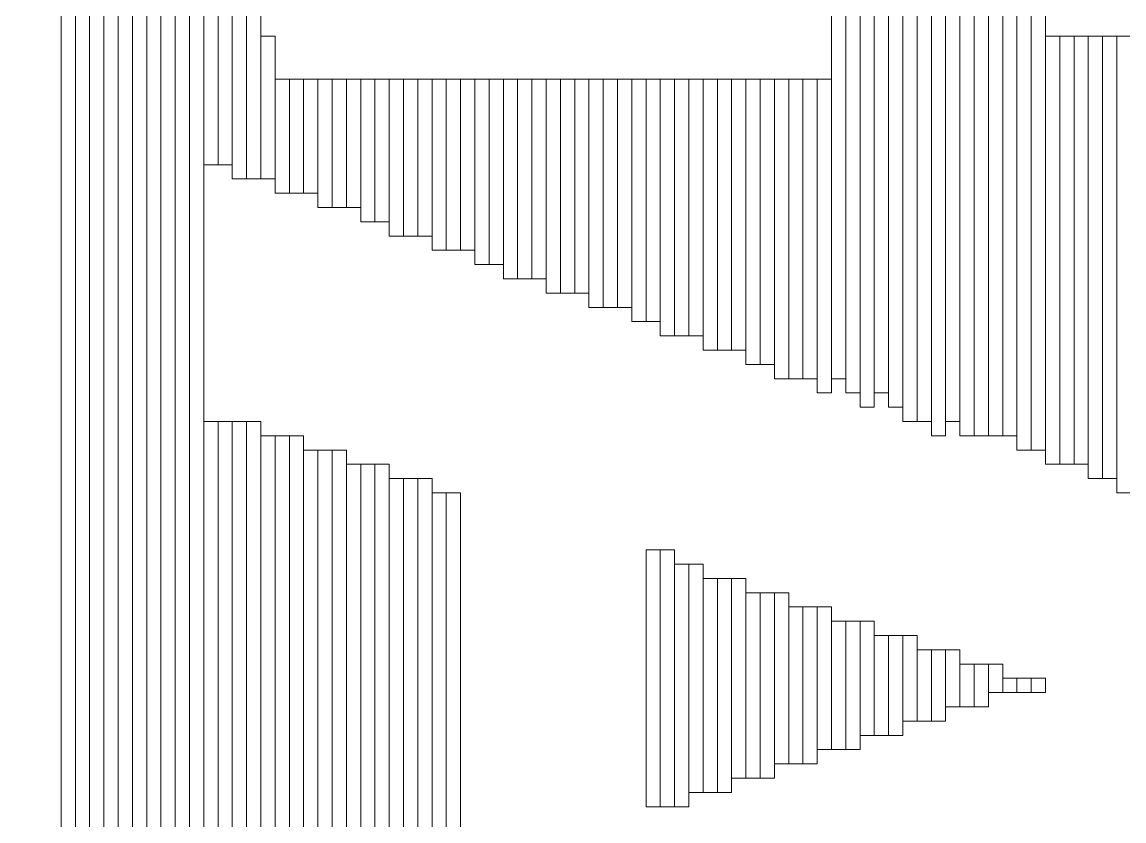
# Model space of a CAD drawing. Header units: millimetres. Extents: x -90 to 99, y -65 to 67.
# Drawn here: x 22.402 to 24.364, y 39.705 to 41.127 of the extents above; entities that cross this region are included whole.
import ezdxf

# ---------------------------------------------------------------- set-up
doc = ezdxf.new("R2010")
doc.units = ezdxf.units.MM
doc.header["$MEASUREMENT"] = 0
doc.layers.add('BG_OUTLINE', color=7, linetype='Continuous')
doc.layers.add('MA_PEN3', color=7, linetype='Continuous')

msp = doc.modelspace()

# ---------------------------------------------------------------- linework, layer by layer
at = {"layer": 'BG_OUTLINE', "color": 3, "lineweight": 9}
msp.add_open_spline([(-71.7269, -61.8795), (-71.7269, -61.8795), (-71.7343, 42.2681), (-71.7343, 42.2681), (-71.7343, 42.2681), (-71.7348, 43.0066), (-71.4419, 43.715), (-70.92, 44.2375), (-70.92, 44.2375), (-70.3982, 44.76), (-69.6866, 45.0538), (-68.9482, 45.0543), (-68.9482, 45.0543), (-68.9482, 45.0543), (75.2046, 45.0543), (75.2046, 45.0543), (75.2046, 45.0543), (76.8319, 45.0552), (78.1763, 43.7805), (78.2661, 42.1556), (78.2661, 42.1556), (78.2661, 42.1556), (78.2661, 31.2814), (78.2661, 31.2814), (78.2661, 31.2814), (78.2661, 31.2814), (72.2646, 31.2814), (72.2646, 31.2814), (72.2646, 31.2814), (72.2646, 31.2814), (72.2646, 26.9814), (72.2646, 26.9814), (72.2646, 26.9814), (72.2646, 26.9814), (78.2661, 26.9814), (78.2661, 26.9814), (78.2661, 26.9814), (78.2661, 26.9814), (78.2661, 18.6553), (78.2661, 18.6553), (78.2661, 18.6553), (78.2661, 18.6553), (72.2496, 18.6553), (72.2496, 18.6553), (72.2496, 18.6553), (72.2496, 18.6553), (72.2496, 14.3553), (72.2496, 14.3553), (72.2496, 14.3553), (72.2496, 14.3553), (78.2661, 14.3553), (78.2661, 14.3553), (78.2661, 14.3553), (78.2661, 14.3553), (78.2661, 9.255), (78.2661, 9.255), (78.2661, 9.255), (78.2661, 9.255), (72.2648, 9.255), (72.2648, 9.255), (72.2648, 9.255), (72.2648, 9.255), (72.2648, 4.955), (72.2648, 4.955), (72.2648, 4.955), (72.2648, 4.955), (78.2661, 4.955), (78.2661, 4.955), (78.2661, 4.955), (78.2661, 4.955), (78.2661, -3.3762), (78.2661, -3.3762), (78.2661, -3.3762), (78.2661, -3.3762), (72.2445, -3.3762), (72.2445, -3.3762), (72.2445, -3.3762), (72.2445, -3.3762), (72.2445, -7.6762), (72.2445, -7.6762), (72.2445, -7.6762), (72.2445, -7.6762), (78.2661, -7.6762), (78.2661, -7.6762), (78.2661, -7.6762), (78.2661, -7.6762), (78.2661, -12.7615), (78.2661, -12.7615), (78.2661, -12.7615), (78.2661, -12.7615), (72.2651, -12.7615), (72.2651, -12.7615), (72.2651, -12.7615), (72.2651, -12.7615), (72.2651, -17.0615), (72.2651, -17.0615), (72.2651, -17.0615), (72.2651, -17.0615), (78.2661, -17.0615), (78.2661, -17.0615), (78.2661, -17.0615), (78.2661, -17.0615), (78.2661, -25.4097), (78.2661, -25.4097), (78.2661, -25.4097), (78.2661, -25.4097), (72.2656, -25.4097), (72.2656, -25.4097), (72.2656, -25.4097), (72.2656, -25.4097), (72.2656, -29.7097), (72.2656, -29.7097), (72.2656, -29.7097), (72.2656, -29.7097), (78.2661, -29.7097), (78.2661, -29.7097), (78.2661, -29.7097), (78.2661, -29.7097), (78.2661, -34.793), (78.2661, -34.793), (78.2661, -34.793), (78.2661, -34.793), (72.2679, -34.793), (72.2679, -34.793), (72.2679, -34.793), (72.2679, -34.793), (72.2679, -39.0929), (72.2679, -39.0929), (72.2679, -39.0929), (72.2679, -39.0929), (78.2661, -39.0929), (78.2661, -39.0929), (78.2661, -39.0929), (78.2661, -39.0929), (78.2661, -47.4269), (78.2661, -47.4269), (78.2661, -47.4269), (78.2661, -47.4269), (72.2679, -47.4269), (72.2679, -47.4269), (72.2679, -47.4269), (72.2679, -47.4269), (72.2679, -51.7269), (72.2679, -51.7269), (72.2679, -51.7269), (72.2679, -51.7269), (78.2661, -51.7269), (78.2661, -51.7269), (78.2661, -51.7269), (78.2661, -51.7269), (78.2661, -51.8138), (78.2661, -51.8138), (78.2661, -51.8138), (78.2661, -51.8138), (78.2656, -61.8468), (78.2656, -61.8468), (78.2656, -61.8468), (78.2661, -62.6669), (77.9407, -63.4536), (77.3612, -64.0339), (77.3612, -64.0339), (76.7817, -64.6142), (75.9915, -64.9405), (75.1713, -64.941), (75.1713, -64.941), (75.1713, -64.941), (-68.6609, -64.9456), (-68.6609, -64.9456), (-68.6609, -64.9456), (-69.4735, -64.9461), (-70.2531, -64.6237), (-70.8281, -64.0495), (-70.8281, -64.0495), (-71.4031, -63.4752), (-71.7264, -62.6922), (-71.7269, -61.8795)], degree=3, knots=[0, 0, 0, 0, 0.022727, 0.022727, 0.022727, 0.022727, 0.045455, 0.045455, 0.045455, 0.045455, 0.068182, 0.068182, 0.068182, 0.068182, 0.090909, 0.090909, 0.090909, 0.090909, 0.113636, 0.113636, 0.113636, 0.113636, 0.136364, 0.136364, 0.136364, 0.136364, 0.159091, 0.159091, 0.159091, 0.159091, 0.181818, 0.181818, 0.181818, 0.181818, 0.204545, 0.204545, 0.204545, 0.204545, 0.227273, 0.227273, 0.227273, 0.227273, 0.25, 0.25, 0.25, 0.25, 0.272727, 0.272727, 0.272727, 0.272727, 0.295455, 0.295455, 0.295455, 0.295455, 0.318182, 0.318182, 0.318182, 0.318182, 0.340909, 0.340909, 0.340909, 0.340909, 0.363636, 0.363636, 0.363636, 0.363636, 0.386364, 0.386364, 0.386364, 0.386364, 0.409091, 0.409091, 0.409091, 0.409091, 0.431818, 0.431818, 0.431818, 0.431818, 0.454545, 0.454545, 0.454545, 0.454545, 0.477273, 0.477273, 0.477273, 0.477273, 0.5, 0.5, 0.5, 0.5, 0.522727, 0.522727, 0.522727, 0.522727, 0.545455, 0.545455, 0.545455, 0.545455, 0.568182, 0.568182, 0.568182, 0.568182, 0.590909, 0.590909, 0.590909, 0.590909, 0.613636, 0.613636, 0.613636, 0.613636, 0.636364, 0.636364, 0.636364, 0.636364, 0.659091, 0.659091, 0.659091, 0.659091, 0.681818, 0.681818, 0.681818, 0.681818, 0.704545, 0.704545, 0.704545, 0.704545, 0.727273, 0.727273, 0.727273, 0.727273, 0.75, 0.75, 0.75, 0.75, 0.772727, 0.772727, 0.772727, 0.772727, 0.795455, 0.795455, 0.795455, 0.795455, 0.818182, 0.818182, 0.818182, 0.818182, 0.840909, 0.840909, 0.840909, 0.840909, 0.863636, 0.863636, 0.863636, 0.863636, 0.886364, 0.886364, 0.886364, 0.886364, 0.909091, 0.909091, 0.909091, 0.909091, 0.931818, 0.931818, 0.931818, 0.931818, 0.954545, 0.954545, 0.954545, 0.954545, 0.977273, 0.977273, 0.977273, 0.977273, 1, 1, 1, 1], dxfattribs=at)
at = {"layer": 'MA_PEN3', "color": 5, "lineweight": 9}
for points in [[(22.4717, 44.7848), (22.4717, 44.7848), (22.4971, 44.7848), (22.4971, 44.7848), (22.4971, 44.7848), (22.4971, 44.7848), (22.4971, 38.638), (22.4971, 38.638), (22.4971, 38.638), (22.4971, 38.638), (22.4717, 38.638), (22.4717, 38.638), (22.4717, 38.638), (22.4717, 38.638), (22.4717, 44.7848), (22.4717, 44.7848)], [(22.4971, 44.7848), (22.4971, 44.7848), (22.5225, 44.7848), (22.5225, 44.7848), (22.5225, 44.7848), (22.5225, 44.7848), (22.5225, 38.638), (22.5225, 38.638), (22.5225, 38.638), (22.5225, 38.638), (22.4971, 38.638), (22.4971, 38.638), (22.4971, 38.638), (22.4971, 38.638), (22.4971, 44.7848), (22.4971, 44.7848)], [(22.5225, 44.7848), (22.5225, 44.7848), (22.5479, 44.7848), (22.5479, 44.7848), (22.5479, 44.7848), (22.5479, 44.7848), (22.5479, 38.638), (22.5479, 38.638), (22.5479, 38.638), (22.5479, 38.638), (22.5225, 38.638), (22.5225, 38.638), (22.5225, 38.638), (22.5225, 38.638), (22.5225, 44.7848), (22.5225, 44.7848)], [(22.5479, 44.7848), (22.5479, 44.7848), (22.5733, 44.7848), (22.5733, 44.7848), (22.5733, 44.7848), (22.5733, 44.7848), (22.5733, 38.638), (22.5733, 38.638), (22.5733, 38.638), (22.5733, 38.638), (22.5479, 38.638), (22.5479, 38.638), (22.5479, 38.638), (22.5479, 38.638), (22.5479, 44.7848), (22.5479, 44.7848)], [(22.5733, 44.7848), (22.5733, 44.7848), (22.5987, 44.7848), (22.5987, 44.7848), (22.5987, 44.7848), (22.5987, 44.7848), (22.5987, 38.638), (22.5987, 38.638), (22.5987, 38.638), (22.5987, 38.638), (22.5733, 38.638), (22.5733, 38.638), (22.5733, 38.638), (22.5733, 38.638), (22.5733, 44.7848), (22.5733, 44.7848)], [(22.5987, 44.7848), (22.5987, 44.7848), (22.6241, 44.7848), (22.6241, 44.7848), (22.6241, 44.7848), (22.6241, 44.7848), (22.6241, 38.638), (22.6241, 38.638), (22.6241, 38.638), (22.6241, 38.638), (22.5987, 38.638), (22.5987, 38.638), (22.5987, 38.638), (22.5987, 38.638), (22.5987, 44.7848), (22.5987, 44.7848)], [(22.6241, 44.7848), (22.6241, 44.7848), (22.6495, 44.7848), (22.6495, 44.7848), (22.6495, 44.7848), (22.6495, 44.7848), (22.6495, 38.638), (22.6495, 38.638), (22.6495, 38.638), (22.6495, 38.638), (22.6241, 38.638), (22.6241, 38.638), (22.6241, 38.638), (22.6241, 38.638), (22.6241, 44.7848), (22.6241, 44.7848)], [(22.6495, 44.7848), (22.6495, 44.7848), (22.6749, 44.7848), (22.6749, 44.7848), (22.6749, 44.7848), (22.6749, 44.7848), (22.6749, 38.638), (22.6749, 38.638), (22.6749, 38.638), (22.6749, 38.638), (22.6495, 38.638), (22.6495, 38.638), (22.6495, 38.638), (22.6495, 38.638), (22.6495, 44.7848), (22.6495, 44.7848)], [(22.6749, 44.7848), (22.6749, 44.7848), (22.7003, 44.7848), (22.7003, 44.7848), (22.7003, 44.7848), (22.7003, 44.7848), (22.7003, 38.638), (22.7003, 38.638), (22.7003, 38.638), (22.7003, 38.638), (22.6749, 38.638), (22.6749, 38.638), (22.6749, 38.638), (22.6749, 38.638), (22.6749, 44.7848), (22.6749, 44.7848)], [(23.8433, 42.2448), (23.8433, 42.2448), (23.8687, 42.2448), (23.8687, 42.2448), (23.8687, 42.2448), (23.8687, 42.2448), (23.8687, 40.4922), (23.8687, 40.4922), (23.8687, 40.4922), (23.8687, 40.4922), (23.8433, 40.4922), (23.8433, 40.4922), (23.8433, 40.4922), (23.8433, 40.4922), (23.8433, 42.2448), (23.8433, 42.2448)], [(23.8687, 42.2448), (23.8687, 42.2448), (23.8941, 42.2448), (23.8941, 42.2448), (23.8941, 42.2448), (23.8941, 42.2448), (23.8941, 40.4668), (23.8941, 40.4668), (23.8941, 40.4668), (23.8941, 40.4668), (23.8687, 40.4668), (23.8687, 40.4668), (23.8687, 40.4668), (23.8687, 40.4668), (23.8687, 42.2448), (23.8687, 42.2448)], [(23.8941, 42.2448), (23.8941, 42.2448), (23.9195, 42.2448), (23.9195, 42.2448), (23.9195, 42.2448), (23.9195, 42.2448), (23.9195, 40.4414), (23.9195, 40.4414), (23.9195, 40.4414), (23.9195, 40.4414), (23.8941, 40.4414), (23.8941, 40.4414), (23.8941, 40.4414), (23.8941, 40.4414), (23.8941, 42.2448), (23.8941, 42.2448)], [(23.9195, 42.2448), (23.9195, 42.2448), (23.9449, 42.2448), (23.9449, 42.2448), (23.9449, 42.2448), (23.9449, 42.2448), (23.9449, 40.4668), (23.9449, 40.4668), (23.9449, 40.4668), (23.9449, 40.4668), (23.9195, 40.4668), (23.9195, 40.4668), (23.9195, 40.4668), (23.9195, 40.4668), (23.9195, 42.2448), (23.9195, 42.2448)], [(23.9449, 42.2194), (23.9449, 42.2194), (23.9703, 42.2194), (23.9703, 42.2194), (23.9703, 42.2194), (23.9703, 42.2194), (23.9703, 40.4414), (23.9703, 40.4414), (23.9703, 40.4414), (23.9703, 40.4414), (23.9449, 40.4414), (23.9449, 40.4414), (23.9449, 40.4414), (23.9449, 40.4414), (23.9449, 42.2194), (23.9449, 42.2194)], [(23.9703, 42.2194), (23.9703, 42.2194), (23.9957, 42.2194), (23.9957, 42.2194), (23.9957, 42.2194), (23.9957, 42.2194), (23.9957, 40.416), (23.9957, 40.416), (23.9957, 40.416), (23.9957, 40.416), (23.9703, 40.416), (23.9703, 40.416), (23.9703, 40.416), (23.9703, 40.416), (23.9703, 42.2194), (23.9703, 42.2194)], [(23.9957, 42.194), (23.9957, 42.194), (24.0211, 42.194), (24.0211, 42.194), (24.0211, 42.194), (24.0211, 42.194), (24.0211, 40.416), (24.0211, 40.416), (24.0211, 40.416), (24.0211, 40.416), (23.9957, 40.416), (23.9957, 40.416), (23.9957, 40.416), (23.9957, 40.416), (23.9957, 42.194), (23.9957, 42.194)], [(24.0211, 42.194), (24.0211, 42.194), (24.0465, 42.194), (24.0465, 42.194), (24.0465, 42.194), (24.0465, 42.194), (24.0465, 40.3906), (24.0465, 40.3906), (24.0465, 40.3906), (24.0465, 40.3906), (24.0211, 40.3906), (24.0211, 40.3906), (24.0211, 40.3906), (24.0211, 40.3906), (24.0211, 42.194), (24.0211, 42.194)], [(24.0465, 42.1686), (24.0465, 42.1686), (24.0719, 42.1686), (24.0719, 42.1686), (24.0719, 42.1686), (24.0719, 42.1686), (24.0719, 40.416), (24.0719, 40.416), (24.0719, 40.416), (24.0719, 40.416), (24.0465, 40.416), (24.0465, 40.416), (24.0465, 40.416), (24.0465, 40.416), (24.0465, 42.1686), (24.0465, 42.1686)], [(24.0719, 42.1686), (24.0719, 42.1686), (24.0973, 42.1686), (24.0973, 42.1686), (24.0973, 42.1686), (24.0973, 42.1686), (24.0973, 40.3906), (24.0973, 40.3906), (24.0973, 40.3906), (24.0973, 40.3906), (24.0719, 40.3906), (24.0719, 40.3906), (24.0719, 40.3906), (24.0719, 40.3906), (24.0719, 42.1686), (24.0719, 42.1686)], [(24.0973, 42.1432), (24.0973, 42.1432), (24.1227, 42.1432), (24.1227, 42.1432), (24.1227, 42.1432), (24.1227, 42.1432), (24.1227, 40.3906), (24.1227, 40.3906), (24.1227, 40.3906), (24.1227, 40.3906), (24.0973, 40.3906), (24.0973, 40.3906), (24.0973, 40.3906), (24.0973, 40.3906), (24.0973, 42.1432), (24.0973, 42.1432)], [(24.1227, 42.1178), (24.1227, 42.1178), (24.1481, 42.1178), (24.1481, 42.1178), (24.1481, 42.1178), (24.1481, 42.1178), (24.1481, 40.3906), (24.1481, 40.3906), (24.1481, 40.3906), (24.1481, 40.3906), (24.1227, 40.3906), (24.1227, 40.3906), (24.1227, 40.3906), (24.1227, 40.3906), (24.1227, 42.1178), (24.1227, 42.1178)], [(24.1481, 42.0924), (24.1481, 42.0924), (24.1735, 42.0924), (24.1735, 42.0924), (24.1735, 42.0924), (24.1735, 42.0924), (24.1735, 40.3906), (24.1735, 40.3906), (24.1735, 40.3906), (24.1735, 40.3906), (24.1481, 40.3906), (24.1481, 40.3906), (24.1481, 40.3906), (24.1481, 40.3906), (24.1481, 42.0924), (24.1481, 42.0924)], [(24.1735, 42.067), (24.1735, 42.067), (24.1989, 42.067), (24.1989, 42.067), (24.1989, 42.067), (24.1989, 42.067), (24.1989, 40.3652), (24.1989, 40.3652), (24.1989, 40.3652), (24.1989, 40.3652), (24.1735, 40.3652), (24.1735, 40.3652), (24.1735, 40.3652), (24.1735, 40.3652), (24.1735, 42.067), (24.1735, 42.067)], [(24.1989, 42.0416), (24.1989, 42.0416), (24.2243, 42.0416), (24.2243, 42.0416), (24.2243, 42.0416), (24.2243, 42.0416), (24.2243, 40.3652), (24.2243, 40.3652), (24.2243, 40.3652), (24.2243, 40.3652), (24.1989, 40.3652), (24.1989, 40.3652), (24.1989, 40.3652), (24.1989, 40.3652), (24.1989, 42.0416), (24.1989, 42.0416)], [(22.7003, 41.5336), (22.7003, 41.5336), (22.7257, 41.5336), (22.7257, 41.5336), (22.7257, 41.5336), (22.7257, 41.5336), (22.7257, 38.638), (22.7257, 38.638), (22.7257, 38.638), (22.7257, 38.638), (22.7003, 38.638), (22.7003, 38.638), (22.7003, 38.638), (22.7003, 38.638), (22.7003, 41.5336), (22.7003, 41.5336)], [(22.7257, 41.3812), (22.7257, 41.3812), (22.7511, 41.3812), (22.7511, 41.3812), (22.7511, 41.3812), (22.7511, 41.3812), (22.7511, 40.8732), (22.7511, 40.8732), (22.7511, 40.8732), (22.7511, 40.8732), (22.7257, 40.8732), (22.7257, 40.8732), (22.7257, 40.8732), (22.7257, 40.8732), (22.7257, 41.3812), (22.7257, 41.3812)], [(22.7511, 41.2796), (22.7511, 41.2796), (22.7765, 41.2796), (22.7765, 41.2796), (22.7765, 41.2796), (22.7765, 41.2796), (22.7765, 40.8732), (22.7765, 40.8732), (22.7765, 40.8732), (22.7765, 40.8732), (22.7511, 40.8732), (22.7511, 40.8732), (22.7511, 40.8732), (22.7511, 40.8732), (22.7511, 41.2796), (22.7511, 41.2796)], [(22.7765, 41.2034), (22.7765, 41.2034), (22.8019, 41.2034), (22.8019, 41.2034), (22.8019, 41.2034), (22.8019, 41.2034), (22.8019, 40.8478), (22.8019, 40.8478), (22.8019, 40.8478), (22.8019, 40.8478), (22.7765, 40.8478), (22.7765, 40.8478), (22.7765, 40.8478), (22.7765, 40.8478), (22.7765, 41.2034), (22.7765, 41.2034)], [(22.8019, 41.1526), (22.8019, 41.1526), (22.8273, 41.1526), (22.8273, 41.1526), (22.8273, 41.1526), (22.8273, 41.1526), (22.8273, 40.8478), (22.8273, 40.8478), (22.8273, 40.8478), (22.8273, 40.8478), (22.8019, 40.8478), (22.8019, 40.8478), (22.8019, 40.8478), (22.8019, 40.8478), (22.8019, 41.1526), (22.8019, 41.1526)], [(22.8273, 41.1018), (22.8273, 41.1018), (22.8527, 41.1018), (22.8527, 41.1018), (22.8527, 41.1018), (22.8527, 41.1018), (22.8527, 40.8478), (22.8527, 40.8478), (22.8527, 40.8478), (22.8527, 40.8478), (22.8273, 40.8478), (22.8273, 40.8478), (22.8273, 40.8478), (22.8273, 40.8478), (22.8273, 41.1018), (22.8273, 41.1018)], [(24.2243, 41.1018), (24.2243, 41.1018), (24.2497, 41.1018), (24.2497, 41.1018), (24.2497, 41.1018), (24.2497, 41.1018), (24.2497, 40.3398), (24.2497, 40.3398), (24.2497, 40.3398), (24.2497, 40.3398), (24.2243, 40.3398), (24.2243, 40.3398), (24.2243, 40.3398), (24.2243, 40.3398), (24.2243, 41.1018), (24.2243, 41.1018)], [(24.2497, 41.1018), (24.2497, 41.1018), (24.2751, 41.1018), (24.2751, 41.1018), (24.2751, 41.1018), (24.2751, 41.1018), (24.2751, 40.3398), (24.2751, 40.3398), (24.2751, 40.3398), (24.2751, 40.3398), (24.2497, 40.3398), (24.2497, 40.3398), (24.2497, 40.3398), (24.2497, 40.3398), (24.2497, 41.1018), (24.2497, 41.1018)], [(24.2751, 41.1018), (24.2751, 41.1018), (24.3005, 41.1018), (24.3005, 41.1018), (24.3005, 41.1018), (24.3005, 41.1018), (24.3005, 40.3398), (24.3005, 40.3398), (24.3005, 40.3398), (24.3005, 40.3398), (24.2751, 40.3398), (24.2751, 40.3398), (24.2751, 40.3398), (24.2751, 40.3398), (24.2751, 41.1018), (24.2751, 41.1018)], [(24.3005, 41.1018), (24.3005, 41.1018), (24.3259, 41.1018), (24.3259, 41.1018), (24.3259, 41.1018), (24.3259, 41.1018), (24.3259, 40.3144), (24.3259, 40.3144), (24.3259, 40.3144), (24.3259, 40.3144), (24.3005, 40.3144), (24.3005, 40.3144), (24.3005, 40.3144), (24.3005, 40.3144), (24.3005, 41.1018), (24.3005, 41.1018)], [(24.3259, 41.1018), (24.3259, 41.1018), (24.3513, 41.1018), (24.3513, 41.1018), (24.3513, 41.1018), (24.3513, 41.1018), (24.3513, 40.3144), (24.3513, 40.3144), (24.3513, 40.3144), (24.3513, 40.3144), (24.3259, 40.3144), (24.3259, 40.3144), (24.3259, 40.3144), (24.3259, 40.3144), (24.3259, 41.1018), (24.3259, 41.1018)], [(24.3513, 41.1018), (24.3513, 41.1018), (24.3767, 41.1018), (24.3767, 41.1018), (24.3767, 41.1018), (24.3767, 41.1018), (24.3767, 40.289), (24.3767, 40.289), (24.3767, 40.289), (24.3767, 40.289), (24.3513, 40.289), (24.3513, 40.289), (24.3513, 40.289), (24.3513, 40.289), (24.3513, 41.1018), (24.3513, 41.1018)], [(22.8527, 41.0256), (22.8527, 41.0256), (22.8781, 41.0256), (22.8781, 41.0256), (22.8781, 41.0256), (22.8781, 41.0256), (22.8781, 40.8224), (22.8781, 40.8224), (22.8781, 40.8224), (22.8781, 40.8224), (22.8527, 40.8224), (22.8527, 40.8224), (22.8527, 40.8224), (22.8527, 40.8224), (22.8527, 41.0256), (22.8527, 41.0256)], [(22.8781, 41.0256), (22.8781, 41.0256), (22.9035, 41.0256), (22.9035, 41.0256), (22.9035, 41.0256), (22.9035, 41.0256), (22.9035, 40.8224), (22.9035, 40.8224), (22.9035, 40.8224), (22.9035, 40.8224), (22.8781, 40.8224), (22.8781, 40.8224), (22.8781, 40.8224), (22.8781, 40.8224), (22.8781, 41.0256), (22.8781, 41.0256)], [(22.9035, 41.0256), (22.9035, 41.0256), (22.9289, 41.0256), (22.9289, 41.0256), (22.9289, 41.0256), (22.9289, 41.0256), (22.9289, 40.8224), (22.9289, 40.8224), (22.9289, 40.8224), (22.9289, 40.8224), (22.9035, 40.8224), (22.9035, 40.8224), (22.9035, 40.8224), (22.9035, 40.8224), (22.9035, 41.0256), (22.9035, 41.0256)], [(22.9289, 41.0256), (22.9289, 41.0256), (22.9543, 41.0256), (22.9543, 41.0256), (22.9543, 41.0256), (22.9543, 41.0256), (22.9543, 40.797), (22.9543, 40.797), (22.9543, 40.797), (22.9543, 40.797), (22.9289, 40.797), (22.9289, 40.797), (22.9289, 40.797), (22.9289, 40.797), (22.9289, 41.0256), (22.9289, 41.0256)], [(22.9543, 41.0256), (22.9543, 41.0256), (22.9797, 41.0256), (22.9797, 41.0256), (22.9797, 41.0256), (22.9797, 41.0256), (22.9797, 40.797), (22.9797, 40.797), (22.9797, 40.797), (22.9797, 40.797), (22.9543, 40.797), (22.9543, 40.797), (22.9543, 40.797), (22.9543, 40.797), (22.9543, 41.0256), (22.9543, 41.0256)], [(22.9797, 41.0256), (22.9797, 41.0256), (23.0051, 41.0256), (23.0051, 41.0256), (23.0051, 41.0256), (23.0051, 41.0256), (23.0051, 40.797), (23.0051, 40.797), (23.0051, 40.797), (23.0051, 40.797), (22.9797, 40.797), (22.9797, 40.797), (22.9797, 40.797), (22.9797, 40.797), (22.9797, 41.0256), (22.9797, 41.0256)], [(23.0051, 41.0256), (23.0051, 41.0256), (23.0305, 41.0256), (23.0305, 41.0256), (23.0305, 41.0256), (23.0305, 41.0256), (23.0305, 40.7716), (23.0305, 40.7716), (23.0305, 40.7716), (23.0305, 40.7716), (23.0051, 40.7716), (23.0051, 40.7716), (23.0051, 40.7716), (23.0051, 40.7716), (23.0051, 41.0256), (23.0051, 41.0256)], [(23.0305, 41.0256), (23.0305, 41.0256), (23.0559, 41.0256), (23.0559, 41.0256), (23.0559, 41.0256), (23.0559, 41.0256), (23.0559, 40.7716), (23.0559, 40.7716), (23.0559, 40.7716), (23.0559, 40.7716), (23.0305, 40.7716), (23.0305, 40.7716), (23.0305, 40.7716), (23.0305, 40.7716), (23.0305, 41.0256), (23.0305, 41.0256)], [(23.0559, 41.0256), (23.0559, 41.0256), (23.0813, 41.0256), (23.0813, 41.0256), (23.0813, 41.0256), (23.0813, 41.0256), (23.0813, 40.7462), (23.0813, 40.7462), (23.0813, 40.7462), (23.0813, 40.7462), (23.0559, 40.7462), (23.0559, 40.7462), (23.0559, 40.7462), (23.0559, 40.7462), (23.0559, 41.0256), (23.0559, 41.0256)], [(23.0813, 41.0256), (23.0813, 41.0256), (23.1067, 41.0256), (23.1067, 41.0256), (23.1067, 41.0256), (23.1067, 41.0256), (23.1067, 40.7462), (23.1067, 40.7462), (23.1067, 40.7462), (23.1067, 40.7462), (23.0813, 40.7462), (23.0813, 40.7462), (23.0813, 40.7462), (23.0813, 40.7462), (23.0813, 41.0256), (23.0813, 41.0256)], [(23.1067, 41.0256), (23.1067, 41.0256), (23.1321, 41.0256), (23.1321, 41.0256), (23.1321, 41.0256), (23.1321, 41.0256), (23.1321, 40.7462), (23.1321, 40.7462), (23.1321, 40.7462), (23.1321, 40.7462), (23.1067, 40.7462), (23.1067, 40.7462), (23.1067, 40.7462), (23.1067, 40.7462), (23.1067, 41.0256), (23.1067, 41.0256)], [(23.1321, 41.0256), (23.1321, 41.0256), (23.1575, 41.0256), (23.1575, 41.0256), (23.1575, 41.0256), (23.1575, 41.0256), (23.1575, 40.7208), (23.1575, 40.7208), (23.1575, 40.7208), (23.1575, 40.7208), (23.1321, 40.7208), (23.1321, 40.7208), (23.1321, 40.7208), (23.1321, 40.7208), (23.1321, 41.0256), (23.1321, 41.0256)], [(23.1575, 41.0256), (23.1575, 41.0256), (23.1829, 41.0256), (23.1829, 41.0256), (23.1829, 41.0256), (23.1829, 41.0256), (23.1829, 40.7208), (23.1829, 40.7208), (23.1829, 40.7208), (23.1829, 40.7208), (23.1575, 40.7208), (23.1575, 40.7208), (23.1575, 40.7208), (23.1575, 40.7208), (23.1575, 41.0256), (23.1575, 41.0256)], [(23.1829, 41.0256), (23.1829, 41.0256), (23.2083, 41.0256), (23.2083, 41.0256), (23.2083, 41.0256), (23.2083, 41.0256), (23.2083, 40.7208), (23.2083, 40.7208), (23.2083, 40.7208), (23.2083, 40.7208), (23.1829, 40.7208), (23.1829, 40.7208), (23.1829, 40.7208), (23.1829, 40.7208), (23.1829, 41.0256), (23.1829, 41.0256)], [(23.2083, 41.0256), (23.2083, 41.0256), (23.2337, 41.0256), (23.2337, 41.0256), (23.2337, 41.0256), (23.2337, 41.0256), (23.2337, 40.6954), (23.2337, 40.6954), (23.2337, 40.6954), (23.2337, 40.6954), (23.2083, 40.6954), (23.2083, 40.6954), (23.2083, 40.6954), (23.2083, 40.6954), (23.2083, 41.0256), (23.2083, 41.0256)], [(23.2337, 41.0256), (23.2337, 41.0256), (23.2591, 41.0256), (23.2591, 41.0256), (23.2591, 41.0256), (23.2591, 41.0256), (23.2591, 40.6954), (23.2591, 40.6954), (23.2591, 40.6954), (23.2591, 40.6954), (23.2337, 40.6954), (23.2337, 40.6954), (23.2337, 40.6954), (23.2337, 40.6954), (23.2337, 41.0256), (23.2337, 41.0256)], [(23.2591, 41.0256), (23.2591, 41.0256), (23.2845, 41.0256), (23.2845, 41.0256), (23.2845, 41.0256), (23.2845, 41.0256), (23.2845, 40.67), (23.2845, 40.67), (23.2845, 40.67), (23.2845, 40.67), (23.2591, 40.67), (23.2591, 40.67), (23.2591, 40.67), (23.2591, 40.67), (23.2591, 41.0256), (23.2591, 41.0256)], [(23.2845, 41.0256), (23.2845, 41.0256), (23.3099, 41.0256), (23.3099, 41.0256), (23.3099, 41.0256), (23.3099, 41.0256), (23.3099, 40.67), (23.3099, 40.67), (23.3099, 40.67), (23.3099, 40.67), (23.2845, 40.67), (23.2845, 40.67), (23.2845, 40.67), (23.2845, 40.67), (23.2845, 41.0256), (23.2845, 41.0256)], [(23.3099, 41.0256), (23.3099, 41.0256), (23.3353, 41.0256), (23.3353, 41.0256), (23.3353, 41.0256), (23.3353, 41.0256), (23.3353, 40.67), (23.3353, 40.67), (23.3353, 40.67), (23.3353, 40.67), (23.3099, 40.67), (23.3099, 40.67), (23.3099, 40.67), (23.3099, 40.67), (23.3099, 41.0256), (23.3099, 41.0256)], [(23.3353, 41.0256), (23.3353, 41.0256), (23.3607, 41.0256), (23.3607, 41.0256), (23.3607, 41.0256), (23.3607, 41.0256), (23.3607, 40.6446), (23.3607, 40.6446), (23.3607, 40.6446), (23.3607, 40.6446), (23.3353, 40.6446), (23.3353, 40.6446), (23.3353, 40.6446), (23.3353, 40.6446), (23.3353, 41.0256), (23.3353, 41.0256)], [(23.3607, 41.0256), (23.3607, 41.0256), (23.3861, 41.0256), (23.3861, 41.0256), (23.3861, 41.0256), (23.3861, 41.0256), (23.3861, 40.6446), (23.3861, 40.6446), (23.3861, 40.6446), (23.3861, 40.6446), (23.3607, 40.6446), (23.3607, 40.6446), (23.3607, 40.6446), (23.3607, 40.6446), (23.3607, 41.0256), (23.3607, 41.0256)], [(23.3861, 41.0256), (23.3861, 41.0256), (23.4115, 41.0256), (23.4115, 41.0256), (23.4115, 41.0256), (23.4115, 41.0256), (23.4115, 40.6446), (23.4115, 40.6446), (23.4115, 40.6446), (23.4115, 40.6446), (23.3861, 40.6446), (23.3861, 40.6446), (23.3861, 40.6446), (23.3861, 40.6446), (23.3861, 41.0256), (23.3861, 41.0256)], [(23.4115, 41.0256), (23.4115, 41.0256), (23.4369, 41.0256), (23.4369, 41.0256), (23.4369, 41.0256), (23.4369, 41.0256), (23.4369, 40.6192), (23.4369, 40.6192), (23.4369, 40.6192), (23.4369, 40.6192), (23.4115, 40.6192), (23.4115, 40.6192), (23.4115, 40.6192), (23.4115, 40.6192), (23.4115, 41.0256), (23.4115, 41.0256)], [(23.4369, 41.0256), (23.4369, 41.0256), (23.4623, 41.0256), (23.4623, 41.0256), (23.4623, 41.0256), (23.4623, 41.0256), (23.4623, 40.6192), (23.4623, 40.6192), (23.4623, 40.6192), (23.4623, 40.6192), (23.4369, 40.6192), (23.4369, 40.6192), (23.4369, 40.6192), (23.4369, 40.6192), (23.4369, 41.0256), (23.4369, 41.0256)], [(23.4623, 41.0256), (23.4623, 41.0256), (23.4877, 41.0256), (23.4877, 41.0256), (23.4877, 41.0256), (23.4877, 41.0256), (23.4877, 40.6192), (23.4877, 40.6192), (23.4877, 40.6192), (23.4877, 40.6192), (23.4623, 40.6192), (23.4623, 40.6192), (23.4623, 40.6192), (23.4623, 40.6192), (23.4623, 41.0256), (23.4623, 41.0256)], [(23.4877, 41.0256), (23.4877, 41.0256), (23.5131, 41.0256), (23.5131, 41.0256), (23.5131, 41.0256), (23.5131, 41.0256), (23.5131, 40.5938), (23.5131, 40.5938), (23.5131, 40.5938), (23.5131, 40.5938), (23.4877, 40.5938), (23.4877, 40.5938), (23.4877, 40.5938), (23.4877, 40.5938), (23.4877, 41.0256), (23.4877, 41.0256)], [(23.5131, 41.0256), (23.5131, 41.0256), (23.5385, 41.0256), (23.5385, 41.0256), (23.5385, 41.0256), (23.5385, 41.0256), (23.5385, 40.5938), (23.5385, 40.5938), (23.5385, 40.5938), (23.5385, 40.5938), (23.5131, 40.5938), (23.5131, 40.5938), (23.5131, 40.5938), (23.5131, 40.5938), (23.5131, 41.0256), (23.5131, 41.0256)], [(23.5385, 41.0256), (23.5385, 41.0256), (23.5639, 41.0256), (23.5639, 41.0256), (23.5639, 41.0256), (23.5639, 41.0256), (23.5639, 40.5684), (23.5639, 40.5684), (23.5639, 40.5684), (23.5639, 40.5684), (23.5385, 40.5684), (23.5385, 40.5684), (23.5385, 40.5684), (23.5385, 40.5684), (23.5385, 41.0256), (23.5385, 41.0256)], [(23.5639, 41.0256), (23.5639, 41.0256), (23.5893, 41.0256), (23.5893, 41.0256), (23.5893, 41.0256), (23.5893, 41.0256), (23.5893, 40.5684), (23.5893, 40.5684), (23.5893, 40.5684), (23.5893, 40.5684), (23.5639, 40.5684), (23.5639, 40.5684), (23.5639, 40.5684), (23.5639, 40.5684), (23.5639, 41.0256), (23.5639, 41.0256)], [(23.5893, 41.0256), (23.5893, 41.0256), (23.6147, 41.0256), (23.6147, 41.0256), (23.6147, 41.0256), (23.6147, 41.0256), (23.6147, 40.5684), (23.6147, 40.5684), (23.6147, 40.5684), (23.6147, 40.5684), (23.5893, 40.5684), (23.5893, 40.5684), (23.5893, 40.5684), (23.5893, 40.5684), (23.5893, 41.0256), (23.5893, 41.0256)], [(23.6147, 41.0256), (23.6147, 41.0256), (23.6401, 41.0256), (23.6401, 41.0256), (23.6401, 41.0256), (23.6401, 41.0256), (23.6401, 40.543), (23.6401, 40.543), (23.6401, 40.543), (23.6401, 40.543), (23.6147, 40.543), (23.6147, 40.543), (23.6147, 40.543), (23.6147, 40.543), (23.6147, 41.0256), (23.6147, 41.0256)], [(23.6401, 41.0256), (23.6401, 41.0256), (23.6655, 41.0256), (23.6655, 41.0256), (23.6655, 41.0256), (23.6655, 41.0256), (23.6655, 40.543), (23.6655, 40.543), (23.6655, 40.543), (23.6655, 40.543), (23.6401, 40.543), (23.6401, 40.543), (23.6401, 40.543), (23.6401, 40.543), (23.6401, 41.0256), (23.6401, 41.0256)], [(23.6655, 41.0256), (23.6655, 41.0256), (23.6909, 41.0256), (23.6909, 41.0256), (23.6909, 41.0256), (23.6909, 41.0256), (23.6909, 40.543), (23.6909, 40.543), (23.6909, 40.543), (23.6909, 40.543), (23.6655, 40.543), (23.6655, 40.543), (23.6655, 40.543), (23.6655, 40.543), (23.6655, 41.0256), (23.6655, 41.0256)], [(23.6909, 41.0256), (23.6909, 41.0256), (23.7163, 41.0256), (23.7163, 41.0256), (23.7163, 41.0256), (23.7163, 41.0256), (23.7163, 40.5176), (23.7163, 40.5176), (23.7163, 40.5176), (23.7163, 40.5176), (23.6909, 40.5176), (23.6909, 40.5176), (23.6909, 40.5176), (23.6909, 40.5176), (23.6909, 41.0256), (23.6909, 41.0256)], [(23.7163, 41.0256), (23.7163, 41.0256), (23.7417, 41.0256), (23.7417, 41.0256), (23.7417, 41.0256), (23.7417, 41.0256), (23.7417, 40.5176), (23.7417, 40.5176), (23.7417, 40.5176), (23.7417, 40.5176), (23.7163, 40.5176), (23.7163, 40.5176), (23.7163, 40.5176), (23.7163, 40.5176), (23.7163, 41.0256), (23.7163, 41.0256)], [(23.7417, 41.0256), (23.7417, 41.0256), (23.7671, 41.0256), (23.7671, 41.0256), (23.7671, 41.0256), (23.7671, 41.0256), (23.7671, 40.4922), (23.7671, 40.4922), (23.7671, 40.4922), (23.7671, 40.4922), (23.7417, 40.4922), (23.7417, 40.4922), (23.7417, 40.4922), (23.7417, 40.4922), (23.7417, 41.0256), (23.7417, 41.0256)], [(23.7671, 41.0256), (23.7671, 41.0256), (23.7925, 41.0256), (23.7925, 41.0256), (23.7925, 41.0256), (23.7925, 41.0256), (23.7925, 40.4922), (23.7925, 40.4922), (23.7925, 40.4922), (23.7925, 40.4922), (23.7671, 40.4922), (23.7671, 40.4922), (23.7671, 40.4922), (23.7671, 40.4922), (23.7671, 41.0256), (23.7671, 41.0256)], [(23.7925, 41.0256), (23.7925, 41.0256), (23.8179, 41.0256), (23.8179, 41.0256), (23.8179, 41.0256), (23.8179, 41.0256), (23.8179, 40.4922), (23.8179, 40.4922), (23.8179, 40.4922), (23.8179, 40.4922), (23.7925, 40.4922), (23.7925, 40.4922), (23.7925, 40.4922), (23.7925, 40.4922), (23.7925, 41.0256), (23.7925, 41.0256)], [(23.8179, 41.0256), (23.8179, 41.0256), (23.8433, 41.0256), (23.8433, 41.0256), (23.8433, 41.0256), (23.8433, 41.0256), (23.8433, 40.4668), (23.8433, 40.4668), (23.8433, 40.4668), (23.8433, 40.4668), (23.8179, 40.4668), (23.8179, 40.4668), (23.8179, 40.4668), (23.8179, 40.4668), (23.8179, 41.0256), (23.8179, 41.0256)], [(22.7257, 40.416), (22.7257, 40.416), (22.7511, 40.416), (22.7511, 40.416), (22.7511, 40.416), (22.7511, 40.416), (22.7511, 39.4762), (22.7511, 39.4762), (22.7511, 39.4762), (22.7511, 39.4762), (22.7257, 39.4762), (22.7257, 39.4762), (22.7257, 39.4762), (22.7257, 39.4762), (22.7257, 40.416), (22.7257, 40.416)], [(22.7511, 40.416), (22.7511, 40.416), (22.7765, 40.416), (22.7765, 40.416), (22.7765, 40.416), (22.7765, 40.416), (22.7765, 39.4762), (22.7765, 39.4762), (22.7765, 39.4762), (22.7765, 39.4762), (22.7511, 39.4762), (22.7511, 39.4762), (22.7511, 39.4762), (22.7511, 39.4762), (22.7511, 40.416), (22.7511, 40.416)], [(22.7765, 40.416), (22.7765, 40.416), (22.8019, 40.416), (22.8019, 40.416), (22.8019, 40.416), (22.8019, 40.416), (22.8019, 39.4762), (22.8019, 39.4762), (22.8019, 39.4762), (22.8019, 39.4762), (22.7765, 39.4762), (22.7765, 39.4762), (22.7765, 39.4762), (22.7765, 39.4762), (22.7765, 40.416), (22.7765, 40.416)], [(22.8019, 40.416), (22.8019, 40.416), (22.8273, 40.416), (22.8273, 40.416), (22.8273, 40.416), (22.8273, 40.416), (22.8273, 39.4762), (22.8273, 39.4762), (22.8273, 39.4762), (22.8273, 39.4762), (22.8019, 39.4762), (22.8019, 39.4762), (22.8019, 39.4762), (22.8019, 39.4762), (22.8019, 40.416), (22.8019, 40.416)], [(22.8273, 40.3906), (22.8273, 40.3906), (22.8527, 40.3906), (22.8527, 40.3906), (22.8527, 40.3906), (22.8527, 40.3906), (22.8527, 39.5016), (22.8527, 39.5016), (22.8527, 39.5016), (22.8527, 39.5016), (22.8273, 39.5016), (22.8273, 39.5016), (22.8273, 39.5016), (22.8273, 39.5016), (22.8273, 40.3906), (22.8273, 40.3906)], [(22.8527, 40.3906), (22.8527, 40.3906), (22.8781, 40.3906), (22.8781, 40.3906), (22.8781, 40.3906), (22.8781, 40.3906), (22.8781, 39.5016), (22.8781, 39.5016), (22.8781, 39.5016), (22.8781, 39.5016), (22.8527, 39.5016), (22.8527, 39.5016), (22.8527, 39.5016), (22.8527, 39.5016), (22.8527, 40.3906), (22.8527, 40.3906)], [(22.8781, 40.3906), (22.8781, 40.3906), (22.9035, 40.3906), (22.9035, 40.3906), (22.9035, 40.3906), (22.9035, 40.3906), (22.9035, 39.5016), (22.9035, 39.5016), (22.9035, 39.5016), (22.9035, 39.5016), (22.8781, 39.5016), (22.8781, 39.5016), (22.8781, 39.5016), (22.8781, 39.5016), (22.8781, 40.3906), (22.8781, 40.3906)], [(22.9035, 40.3652), (22.9035, 40.3652), (22.9289, 40.3652), (22.9289, 40.3652), (22.9289, 40.3652), (22.9289, 40.3652), (22.9289, 39.527), (22.9289, 39.527), (22.9289, 39.527), (22.9289, 39.527), (22.9035, 39.527), (22.9035, 39.527), (22.9035, 39.527), (22.9035, 39.527), (22.9035, 40.3652), (22.9035, 40.3652)], [(22.9289, 40.3652), (22.9289, 40.3652), (22.9543, 40.3652), (22.9543, 40.3652), (22.9543, 40.3652), (22.9543, 40.3652), (22.9543, 39.527), (22.9543, 39.527), (22.9543, 39.527), (22.9543, 39.527), (22.9289, 39.527), (22.9289, 39.527), (22.9289, 39.527), (22.9289, 39.527), (22.9289, 40.3652), (22.9289, 40.3652)], [(22.9543, 40.3652), (22.9543, 40.3652), (22.9797, 40.3652), (22.9797, 40.3652), (22.9797, 40.3652), (22.9797, 40.3652), (22.9797, 39.5524), (22.9797, 39.5524), (22.9797, 39.5524), (22.9797, 39.5524), (22.9543, 39.5524), (22.9543, 39.5524), (22.9543, 39.5524), (22.9543, 39.5524), (22.9543, 40.3652), (22.9543, 40.3652)], [(22.9797, 40.3398), (22.9797, 40.3398), (23.0051, 40.3398), (23.0051, 40.3398), (23.0051, 40.3398), (23.0051, 40.3398), (23.0051, 39.5524), (23.0051, 39.5524), (23.0051, 39.5524), (23.0051, 39.5524), (22.9797, 39.5524), (22.9797, 39.5524), (22.9797, 39.5524), (22.9797, 39.5524), (22.9797, 40.3398), (22.9797, 40.3398)], [(23.0051, 40.3398), (23.0051, 40.3398), (23.0305, 40.3398), (23.0305, 40.3398), (23.0305, 40.3398), (23.0305, 40.3398), (23.0305, 39.5524), (23.0305, 39.5524), (23.0305, 39.5524), (23.0305, 39.5524), (23.0051, 39.5524), (23.0051, 39.5524), (23.0051, 39.5524), (23.0051, 39.5524), (23.0051, 40.3398), (23.0051, 40.3398)], [(23.0305, 40.3398), (23.0305, 40.3398), (23.0559, 40.3398), (23.0559, 40.3398), (23.0559, 40.3398), (23.0559, 40.3398), (23.0559, 39.5778), (23.0559, 39.5778), (23.0559, 39.5778), (23.0559, 39.5778), (23.0305, 39.5778), (23.0305, 39.5778), (23.0305, 39.5778), (23.0305, 39.5778), (23.0305, 40.3398), (23.0305, 40.3398)], [(23.0559, 40.3144), (23.0559, 40.3144), (23.0813, 40.3144), (23.0813, 40.3144), (23.0813, 40.3144), (23.0813, 40.3144), (23.0813, 39.5778), (23.0813, 39.5778), (23.0813, 39.5778), (23.0813, 39.5778), (23.0559, 39.5778), (23.0559, 39.5778), (23.0559, 39.5778), (23.0559, 39.5778), (23.0559, 40.3144), (23.0559, 40.3144)], [(23.0813, 40.3144), (23.0813, 40.3144), (23.1067, 40.3144), (23.1067, 40.3144), (23.1067, 40.3144), (23.1067, 40.3144), (23.1067, 39.5778), (23.1067, 39.5778), (23.1067, 39.5778), (23.1067, 39.5778), (23.0813, 39.5778), (23.0813, 39.5778), (23.0813, 39.5778), (23.0813, 39.5778), (23.0813, 40.3144), (23.0813, 40.3144)], [(23.1067, 40.3144), (23.1067, 40.3144), (23.1321, 40.3144), (23.1321, 40.3144), (23.1321, 40.3144), (23.1321, 40.3144), (23.1321, 39.6032), (23.1321, 39.6032), (23.1321, 39.6032), (23.1321, 39.6032), (23.1067, 39.6032), (23.1067, 39.6032), (23.1067, 39.6032), (23.1067, 39.6032), (23.1067, 40.3144), (23.1067, 40.3144)], [(23.1321, 40.289), (23.1321, 40.289), (23.1575, 40.289), (23.1575, 40.289), (23.1575, 40.289), (23.1575, 40.289), (23.1575, 39.6032), (23.1575, 39.6032), (23.1575, 39.6032), (23.1575, 39.6032), (23.1321, 39.6032), (23.1321, 39.6032), (23.1321, 39.6032), (23.1321, 39.6032), (23.1321, 40.289), (23.1321, 40.289)], [(23.1575, 40.289), (23.1575, 40.289), (23.1829, 40.289), (23.1829, 40.289), (23.1829, 40.289), (23.1829, 40.289), (23.1829, 39.6032), (23.1829, 39.6032), (23.1829, 39.6032), (23.1829, 39.6032), (23.1575, 39.6032), (23.1575, 39.6032), (23.1575, 39.6032), (23.1575, 39.6032), (23.1575, 40.289), (23.1575, 40.289)], [(23.5131, 40.1874), (23.5131, 40.1874), (23.5385, 40.1874), (23.5385, 40.1874), (23.5385, 40.1874), (23.5385, 40.1874), (23.5385, 39.7302), (23.5385, 39.7302), (23.5385, 39.7302), (23.5385, 39.7302), (23.5131, 39.7302), (23.5131, 39.7302), (23.5131, 39.7302), (23.5131, 39.7302), (23.5131, 40.1874), (23.5131, 40.1874)], [(23.5385, 40.1874), (23.5385, 40.1874), (23.5639, 40.1874), (23.5639, 40.1874), (23.5639, 40.1874), (23.5639, 40.1874), (23.5639, 39.7302), (23.5639, 39.7302), (23.5639, 39.7302), (23.5639, 39.7302), (23.5385, 39.7302), (23.5385, 39.7302), (23.5385, 39.7302), (23.5385, 39.7302), (23.5385, 40.1874), (23.5385, 40.1874)], [(23.5639, 40.162), (23.5639, 40.162), (23.5893, 40.162), (23.5893, 40.162), (23.5893, 40.162), (23.5893, 40.162), (23.5893, 39.7302), (23.5893, 39.7302), (23.5893, 39.7302), (23.5893, 39.7302), (23.5639, 39.7302), (23.5639, 39.7302), (23.5639, 39.7302), (23.5639, 39.7302), (23.5639, 40.162), (23.5639, 40.162)], [(23.5893, 40.162), (23.5893, 40.162), (23.6147, 40.162), (23.6147, 40.162), (23.6147, 40.162), (23.6147, 40.162), (23.6147, 39.7556), (23.6147, 39.7556), (23.6147, 39.7556), (23.6147, 39.7556), (23.5893, 39.7556), (23.5893, 39.7556), (23.5893, 39.7556), (23.5893, 39.7556), (23.5893, 40.162), (23.5893, 40.162)], [(23.6147, 40.1366), (23.6147, 40.1366), (23.6401, 40.1366), (23.6401, 40.1366), (23.6401, 40.1366), (23.6401, 40.1366), (23.6401, 39.7556), (23.6401, 39.7556), (23.6401, 39.7556), (23.6401, 39.7556), (23.6147, 39.7556), (23.6147, 39.7556), (23.6147, 39.7556), (23.6147, 39.7556), (23.6147, 40.1366), (23.6147, 40.1366)], [(23.6401, 40.1366), (23.6401, 40.1366), (23.6655, 40.1366), (23.6655, 40.1366), (23.6655, 40.1366), (23.6655, 40.1366), (23.6655, 39.7556), (23.6655, 39.7556), (23.6655, 39.7556), (23.6655, 39.7556), (23.6401, 39.7556), (23.6401, 39.7556), (23.6401, 39.7556), (23.6401, 39.7556), (23.6401, 40.1366), (23.6401, 40.1366)], [(23.6655, 40.1366), (23.6655, 40.1366), (23.6909, 40.1366), (23.6909, 40.1366), (23.6909, 40.1366), (23.6909, 40.1366), (23.6909, 39.781), (23.6909, 39.781), (23.6909, 39.781), (23.6909, 39.781), (23.6655, 39.781), (23.6655, 39.781), (23.6655, 39.781), (23.6655, 39.781), (23.6655, 40.1366), (23.6655, 40.1366)], [(23.6909, 40.1112), (23.6909, 40.1112), (23.7163, 40.1112), (23.7163, 40.1112), (23.7163, 40.1112), (23.7163, 40.1112), (23.7163, 39.781), (23.7163, 39.781), (23.7163, 39.781), (23.7163, 39.781), (23.6909, 39.781), (23.6909, 39.781), (23.6909, 39.781), (23.6909, 39.781), (23.6909, 40.1112), (23.6909, 40.1112)], [(23.7163, 40.1112), (23.7163, 40.1112), (23.7417, 40.1112), (23.7417, 40.1112), (23.7417, 40.1112), (23.7417, 40.1112), (23.7417, 39.781), (23.7417, 39.781), (23.7417, 39.781), (23.7417, 39.781), (23.7163, 39.781), (23.7163, 39.781), (23.7163, 39.781), (23.7163, 39.781), (23.7163, 40.1112), (23.7163, 40.1112)], [(23.7417, 40.1112), (23.7417, 40.1112), (23.7671, 40.1112), (23.7671, 40.1112), (23.7671, 40.1112), (23.7671, 40.1112), (23.7671, 39.8064), (23.7671, 39.8064), (23.7671, 39.8064), (23.7671, 39.8064), (23.7417, 39.8064), (23.7417, 39.8064), (23.7417, 39.8064), (23.7417, 39.8064), (23.7417, 40.1112), (23.7417, 40.1112)], [(23.7671, 40.0858), (23.7671, 40.0858), (23.7925, 40.0858), (23.7925, 40.0858), (23.7925, 40.0858), (23.7925, 40.0858), (23.7925, 39.8064), (23.7925, 39.8064), (23.7925, 39.8064), (23.7925, 39.8064), (23.7671, 39.8064), (23.7671, 39.8064), (23.7671, 39.8064), (23.7671, 39.8064), (23.7671, 40.0858), (23.7671, 40.0858)], [(23.7925, 40.0858), (23.7925, 40.0858), (23.8179, 40.0858), (23.8179, 40.0858), (23.8179, 40.0858), (23.8179, 40.0858), (23.8179, 39.8064), (23.8179, 39.8064), (23.8179, 39.8064), (23.8179, 39.8064), (23.7925, 39.8064), (23.7925, 39.8064), (23.7925, 39.8064), (23.7925, 39.8064), (23.7925, 40.0858), (23.7925, 40.0858)], [(23.8179, 40.0858), (23.8179, 40.0858), (23.8433, 40.0858), (23.8433, 40.0858), (23.8433, 40.0858), (23.8433, 40.0858), (23.8433, 39.8318), (23.8433, 39.8318), (23.8433, 39.8318), (23.8433, 39.8318), (23.8179, 39.8318), (23.8179, 39.8318), (23.8179, 39.8318), (23.8179, 39.8318), (23.8179, 40.0858), (23.8179, 40.0858)], [(23.8433, 40.0604), (23.8433, 40.0604), (23.8687, 40.0604), (23.8687, 40.0604), (23.8687, 40.0604), (23.8687, 40.0604), (23.8687, 39.8318), (23.8687, 39.8318), (23.8687, 39.8318), (23.8687, 39.8318), (23.8433, 39.8318), (23.8433, 39.8318), (23.8433, 39.8318), (23.8433, 39.8318), (23.8433, 40.0604), (23.8433, 40.0604)], [(23.8687, 40.0604), (23.8687, 40.0604), (23.8941, 40.0604), (23.8941, 40.0604), (23.8941, 40.0604), (23.8941, 40.0604), (23.8941, 39.8318), (23.8941, 39.8318), (23.8941, 39.8318), (23.8941, 39.8318), (23.8687, 39.8318), (23.8687, 39.8318), (23.8687, 39.8318), (23.8687, 39.8318), (23.8687, 40.0604), (23.8687, 40.0604)], [(23.8941, 40.0604), (23.8941, 40.0604), (23.9195, 40.0604), (23.9195, 40.0604), (23.9195, 40.0604), (23.9195, 40.0604), (23.9195, 39.8572), (23.9195, 39.8572), (23.9195, 39.8572), (23.9195, 39.8572), (23.8941, 39.8572), (23.8941, 39.8572), (23.8941, 39.8572), (23.8941, 39.8572), (23.8941, 40.0604), (23.8941, 40.0604)], [(23.9195, 40.035), (23.9195, 40.035), (23.9449, 40.035), (23.9449, 40.035), (23.9449, 40.035), (23.9449, 40.035), (23.9449, 39.8572), (23.9449, 39.8572), (23.9449, 39.8572), (23.9449, 39.8572), (23.9195, 39.8572), (23.9195, 39.8572), (23.9195, 39.8572), (23.9195, 39.8572), (23.9195, 40.035), (23.9195, 40.035)], [(23.9449, 40.035), (23.9449, 40.035), (23.9703, 40.035), (23.9703, 40.035), (23.9703, 40.035), (23.9703, 40.035), (23.9703, 39.8572), (23.9703, 39.8572), (23.9703, 39.8572), (23.9703, 39.8572), (23.9449, 39.8572), (23.9449, 39.8572), (23.9449, 39.8572), (23.9449, 39.8572), (23.9449, 40.035), (23.9449, 40.035)], [(23.9703, 40.035), (23.9703, 40.035), (23.9957, 40.035), (23.9957, 40.035), (23.9957, 40.035), (23.9957, 40.035), (23.9957, 39.8826), (23.9957, 39.8826), (23.9957, 39.8826), (23.9957, 39.8826), (23.9703, 39.8826), (23.9703, 39.8826), (23.9703, 39.8826), (23.9703, 39.8826), (23.9703, 40.035), (23.9703, 40.035)], [(23.9957, 40.0096), (23.9957, 40.0096), (24.0211, 40.0096), (24.0211, 40.0096), (24.0211, 40.0096), (24.0211, 40.0096), (24.0211, 39.8826), (24.0211, 39.8826), (24.0211, 39.8826), (24.0211, 39.8826), (23.9957, 39.8826), (23.9957, 39.8826), (23.9957, 39.8826), (23.9957, 39.8826), (23.9957, 40.0096), (23.9957, 40.0096)], [(24.0211, 40.0096), (24.0211, 40.0096), (24.0465, 40.0096), (24.0465, 40.0096), (24.0465, 40.0096), (24.0465, 40.0096), (24.0465, 39.8826), (24.0465, 39.8826), (24.0465, 39.8826), (24.0465, 39.8826), (24.0211, 39.8826), (24.0211, 39.8826), (24.0211, 39.8826), (24.0211, 39.8826), (24.0211, 40.0096), (24.0211, 40.0096)], [(24.0465, 40.0096), (24.0465, 40.0096), (24.0719, 40.0096), (24.0719, 40.0096), (24.0719, 40.0096), (24.0719, 40.0096), (24.0719, 39.908), (24.0719, 39.908), (24.0719, 39.908), (24.0719, 39.908), (24.0465, 39.908), (24.0465, 39.908), (24.0465, 39.908), (24.0465, 39.908), (24.0465, 40.0096), (24.0465, 40.0096)], [(24.0719, 39.9842), (24.0719, 39.9842), (24.0973, 39.9842), (24.0973, 39.9842), (24.0973, 39.9842), (24.0973, 39.9842), (24.0973, 39.908), (24.0973, 39.908), (24.0973, 39.908), (24.0973, 39.908), (24.0719, 39.908), (24.0719, 39.908), (24.0719, 39.908), (24.0719, 39.908), (24.0719, 39.9842), (24.0719, 39.9842)], [(24.0973, 39.9842), (24.0973, 39.9842), (24.1227, 39.9842), (24.1227, 39.9842), (24.1227, 39.9842), (24.1227, 39.9842), (24.1227, 39.908), (24.1227, 39.908), (24.1227, 39.908), (24.1227, 39.908), (24.0973, 39.908), (24.0973, 39.908), (24.0973, 39.908), (24.0973, 39.908), (24.0973, 39.9842), (24.0973, 39.9842)], [(24.1227, 39.9842), (24.1227, 39.9842), (24.1481, 39.9842), (24.1481, 39.9842), (24.1481, 39.9842), (24.1481, 39.9842), (24.1481, 39.9334), (24.1481, 39.9334), (24.1481, 39.9334), (24.1481, 39.9334), (24.1227, 39.9334), (24.1227, 39.9334), (24.1227, 39.9334), (24.1227, 39.9334), (24.1227, 39.9842), (24.1227, 39.9842)], [(24.1481, 39.9588), (24.1481, 39.9588), (24.1735, 39.9588), (24.1735, 39.9588), (24.1735, 39.9588), (24.1735, 39.9588), (24.1735, 39.9334), (24.1735, 39.9334), (24.1735, 39.9334), (24.1735, 39.9334), (24.1481, 39.9334), (24.1481, 39.9334), (24.1481, 39.9334), (24.1481, 39.9334), (24.1481, 39.9588), (24.1481, 39.9588)], [(24.1735, 39.9588), (24.1735, 39.9588), (24.1989, 39.9588), (24.1989, 39.9588), (24.1989, 39.9588), (24.1989, 39.9588), (24.1989, 39.9334), (24.1989, 39.9334), (24.1989, 39.9334), (24.1989, 39.9334), (24.1735, 39.9334), (24.1735, 39.9334), (24.1735, 39.9334), (24.1735, 39.9334), (24.1735, 39.9588), (24.1735, 39.9588)], [(24.1989, 39.9588), (24.1989, 39.9588), (24.2243, 39.9588), (24.2243, 39.9588), (24.2243, 39.9588), (24.2243, 39.9588), (24.2243, 39.9334), (24.2243, 39.9334), (24.2243, 39.9334), (24.2243, 39.9334), (24.1989, 39.9334), (24.1989, 39.9334), (24.1989, 39.9334), (24.1989, 39.9334), (24.1989, 39.9588), (24.1989, 39.9588)]]:
    msp.add_open_spline(points, degree=3, knots=[0, 0, 0, 0, 0.25, 0.25, 0.25, 0.25, 0.5, 0.5, 0.5, 0.5, 0.75, 0.75, 0.75, 0.75, 1, 1, 1, 1], dxfattribs=at)

doc.saveas('drawing.dxf')
